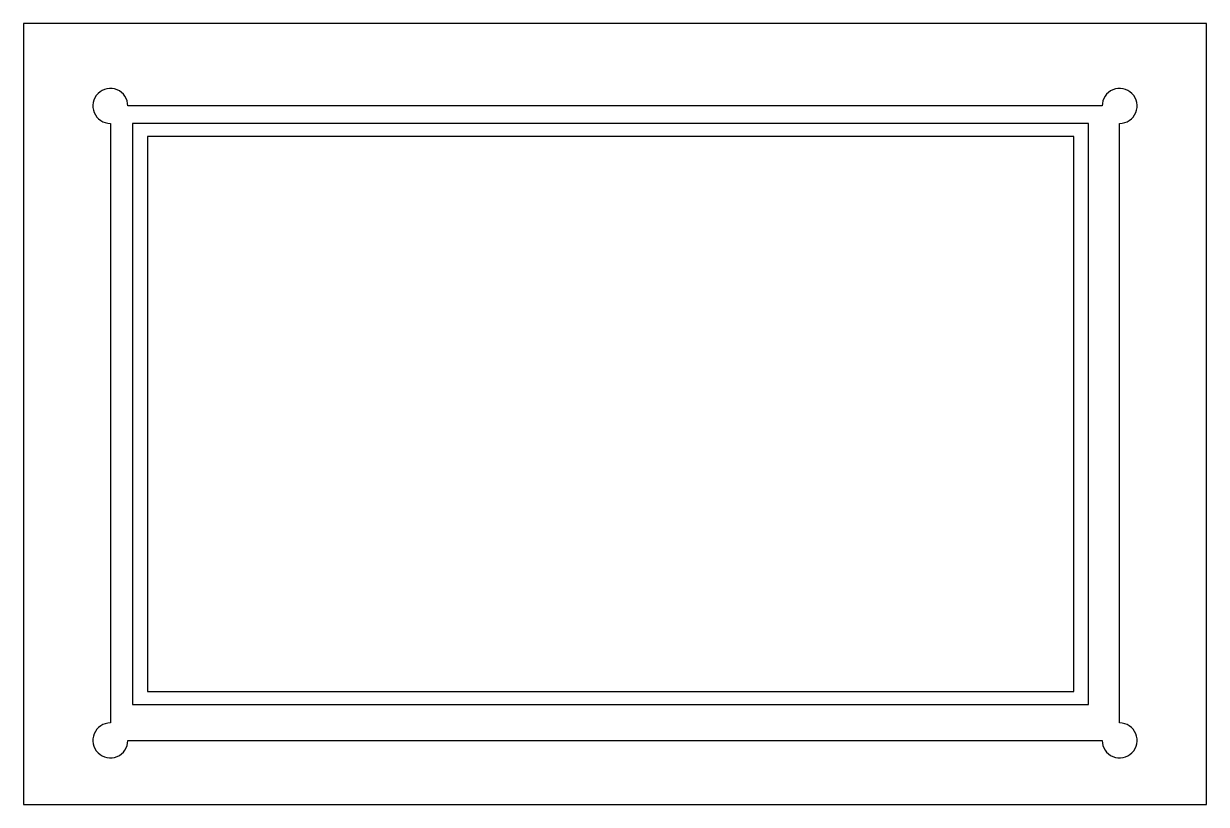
# Model space of a CAD drawing. Header units: millimetres. Extents: x -68 to 68, y -45 to 45.
import ezdxf

# ---------------------------------------------------------------- set-up
doc = ezdxf.new("R2010")
doc.units = ezdxf.units.MM
doc.layers.get('0').update_dxf_attribs({"lineweight": 25})

msp = doc.modelspace()

# ---------------------------------------------------------------- linework, layer by layer
for p, q in [((67.675, 44.7), (-67.675, 44.7)), ((-67.675, 44.7), (-67.675, -44.7)), ((67.675, -44.7), (67.675, 44.7)), ((-67.675, -44.7), (67.675, -44.7))]:
    msp.add_line(p, q)
at = {"flags": 128}
msp.add_lwpolyline([(55.75, -37.375, 2.4142136), (57.75, -35.375), (57.75, 33.275, 2.4142136), (55.75, 35.275), (-55.75, 35.275, 2.4142136), (-57.75, 33.275), (-57.75, -35.375, 2.4142136), (-55.75, -37.375)], format="xyb", close=True, dxfattribs=at)
for points in [[(54.2, -33.25), (54.2, 33.25), (-55.2, 33.25), (-55.2, -33.25)], [(52.5, -31.775), (52.5, 31.775), (-53.5, 31.775), (-53.5, -31.775)]]:
    msp.add_lwpolyline(points, close=True, dxfattribs=at)

doc.saveas('drawing.dxf')
